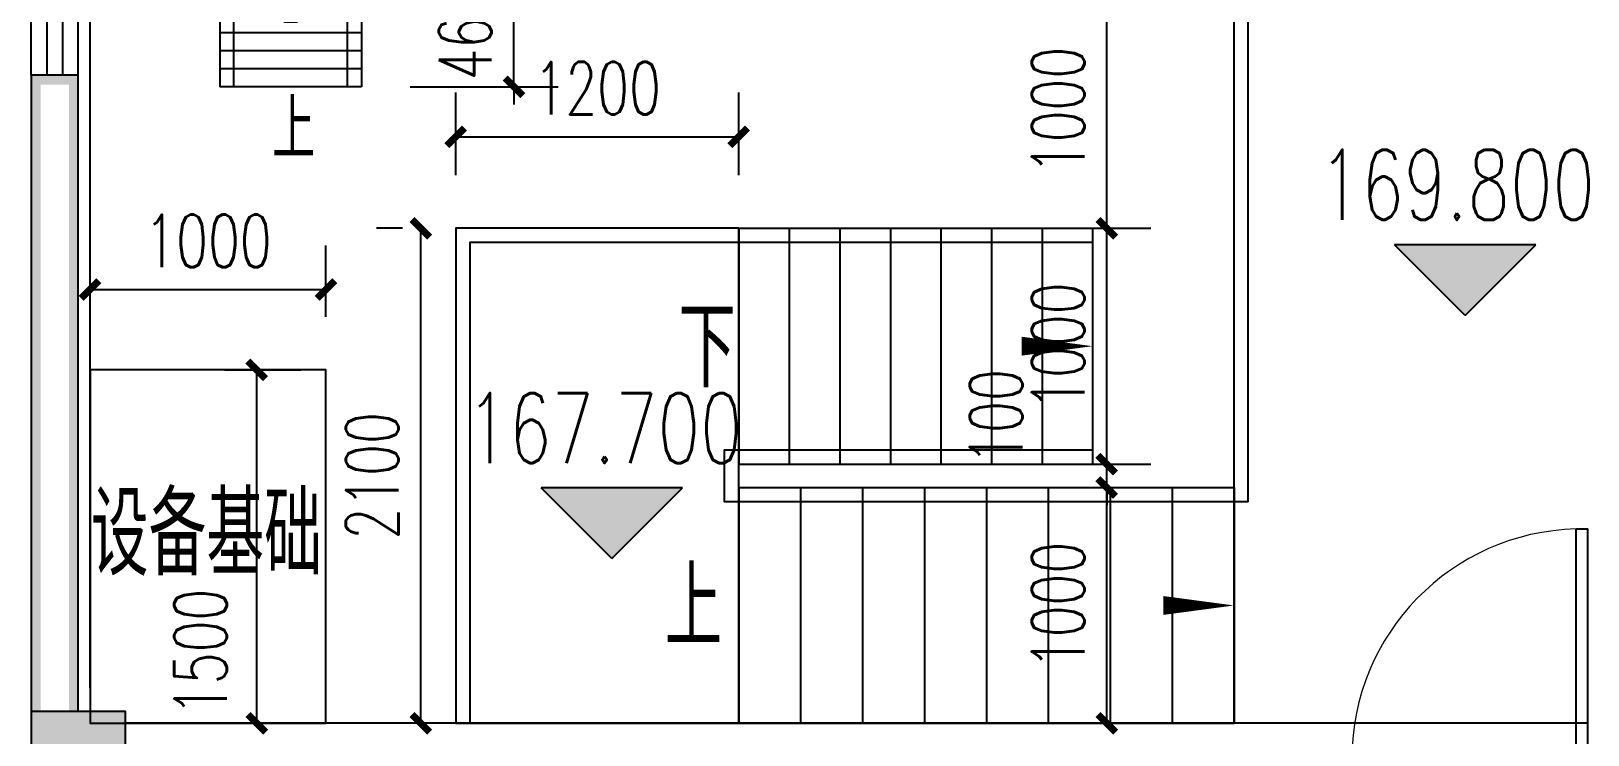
# Model space of a CAD drawing. Header units: millimetres. Extents: x -725 to 2274960, y -506 to 2980382.
# Drawn here: x 2013626 to 2020226, y 2669225 to 2672211 of the extents above; entities that cross this region are included whole.
import ezdxf

# ---------------------------------------------------------------- set-up
doc = ezdxf.new("R2010")
doc.units = ezdxf.units.MM
doc.header["$LTSCALE"] = 1000
for name, color, linetype in [('COLUMN', 4, 'Continuous'), ('DIM_ELEV', 3, 'Continuous'), ('DOOR_FIRE', 3, 'Continuous'), ('PUB_DIM', 3, 'Continuous'), ('PUB_HATCH', 8, 'Continuous'), ('PUB_WALL', 9, 'Continuous'), ('STAIR', 2, 'Continuous'), ('WALL', 4, 'Continuous'), ('WINDOW', 3, 'Continuous'), ('YHJ_剖面_梁板', 4, 'Continuous'), ('YHJ_引出、索引', 3, 'Continuous'), ('YHJ_立面_墙线中', 2, 'Continuous'), ('电缆沟', 7, 'Continuous'), ('附属构件', 6, 'Continuous')]:
    doc.layers.add(name, color=color, linetype=linetype)
doc.styles.add('_TCH_DIM', font='SIMPLEX', dxfattribs={"bigfont": 'GBCBIG'})
doc.styles.add('_TCH_DIM_T3', font='SIMPLEX', dxfattribs={"width": 0.705882, "bigfont": 'GBCBIG'})
doc.styles.add('tssdeng', font='tssdeng.shx', dxfattribs={"width": 0.7, "bigfont": 'hztxt.shx'})
doc.dimstyles.new('_TCH_ARCH&&75', dxfattribs={"dimtxt": 223.125, "dimasz": 75, "dimexe": 187.5, "dimexo": 225, "dimgap": 94.6875, "dimtad": 1, "dimdec": 0, "dimzin": 0, "dimdsep": 46, "dimtxsty": '_TCH_DIM_T3', "dimblk": 'ARCHTICK', "dimcen": 0.09, "dimclrt": 7, "dimazin": 2, "dimtfac": 1, "dimtdec": 0, "dimtix": 1, "dimtmove": 2, "dimatfit": 3, "dimfxl": 75, "dimtolj": 1, "dimtzin": 0, "dimarcsym": 0})

# ---------------------------------------------------------------- blocks, each defined once
blk = doc.blocks.new('_FZH')
blk.add_lwpolyline([(-0.5, -0.5), (0.5, -0.5), (0.5, 0.5), (-0.5, 0.5)], close=True)
at = {"layer": 'PUB_HATCH'}
blk.add_solid([(-0.5, -0.5), (0.5, -0.5), (-0.5, 0.5), (0.5, 0.5)], dxfattribs=at)
blk = doc.blocks.new('_ArchTick')
at = {"color": 0, "linetype": 'ByBlock', "const_width": 0.4}
blk.add_lwpolyline([(-0.5, -0.5), (0.5, 0.5)], dxfattribs=at)
blk = doc.blocks.new('*D486')
at = {"layer": 'Defpoints', "color": 0, "transparency": 16777216}
for p in [(2017676.5, 2672374.1), (2018186.5, 2672374.1), (2017676.5, 2671374.1)]:
    blk.add_point(p, dxfattribs=at)
at = {"layer": 'PUB_DIM', "color": 0, "lineweight": -2, "transparency": 16777216}
for p, q in [((2017901.5, 2672374.1), (2018374, 2672374.1)), ((2018186.5, 2671374.1), (2018186.5, 2672374.1)), ((2017901.5, 2671374.1), (2018374, 2671374.1))]:
    blk.add_line(p, q, dxfattribs=at)
at = {"layer": 'PUB_DIM', "color": 0, "lineweight": -2, "transparency": 16777216, "xscale": 75, "yscale": 75, "zscale": 75}
for p, rotation in [((2018186.5, 2672374.1), 90), ((2018186.5, 2671374.1), 270)]:
    blk.add_blockref('_ArchTick', p, dxfattribs=dict(at, rotation=rotation))
at = {"layer": 'PUB_DIM', "color": 7, "transparency": 16777216, "insert": (2017980.2, 2671874.1), "char_height": 223.12, "attachment_point": 5, "rotation": 90, "style": '_TCH_DIM_T3'}
blk.add_mtext('\\A1;1000', dxfattribs=at)
blk = doc.blocks.new('*D487')
at = {"layer": 'Defpoints', "color": 0, "transparency": 16777216}
for p in [(2017676.5, 2671374.1), (2018186.5, 2671374.1), (2017676.5, 2670374.1)]:
    blk.add_point(p, dxfattribs=at)
at = {"layer": 'PUB_DIM', "color": 0, "lineweight": -2, "transparency": 16777216}
for p, q in [((2017901.5, 2671374.1), (2018374, 2671374.1)), ((2018186.5, 2670374.1), (2018186.5, 2671374.1)), ((2017901.5, 2670374.1), (2018374, 2670374.1))]:
    blk.add_line(p, q, dxfattribs=at)
at = {"layer": 'PUB_DIM', "color": 0, "lineweight": -2, "transparency": 16777216, "xscale": 75, "yscale": 75, "zscale": 75}
for p, rotation in [((2018186.5, 2671374.1), 90), ((2018186.5, 2670374.1), 270)]:
    blk.add_blockref('_ArchTick', p, dxfattribs=dict(at, rotation=rotation))
at = {"layer": 'PUB_DIM', "color": 7, "transparency": 16777216, "insert": (2017980.2, 2670874.1), "char_height": 223.12, "attachment_point": 5, "rotation": 90, "style": '_TCH_DIM_T3'}
blk.add_mtext('\\A1;1000', dxfattribs=at)
blk = doc.blocks.new('*D488')
at = {"layer": 'Defpoints', "color": 0, "transparency": 16777216}
for p in [(2017676.5, 2670374.1), (2018186.5, 2670374.1), (2017676.5, 2670274.1)]:
    blk.add_point(p, dxfattribs=at)
at = {"layer": 'PUB_DIM', "color": 0, "lineweight": -2, "transparency": 16777216}
for p, q in [((2018186.5, 2670374.1), (2018186.5, 2670449.1)), ((2017901.5, 2670374.1), (2018374, 2670374.1)), ((2018186.5, 2670274.1), (2018186.5, 2670374.1)), ((2017901.5, 2670274.1), (2018374, 2670274.1)), ((2018186.5, 2670274.1), (2018186.5, 2670199.1))]:
    blk.add_line(p, q, dxfattribs=at)
at = {"layer": 'PUB_DIM', "color": 0, "lineweight": -2, "transparency": 16777216, "xscale": 75, "yscale": 75, "zscale": 75}
for p, rotation in [((2018186.5, 2670374.1), 270), ((2018186.5, 2670274.1), 90)]:
    blk.add_blockref('_ArchTick', p, dxfattribs=dict(at, rotation=rotation))
at = {"layer": 'PUB_DIM', "color": 7, "transparency": 16777216, "insert": (2017717.7, 2670574.1), "char_height": 223.12, "attachment_point": 5, "rotation": 90, "style": '_TCH_DIM_T3'}
blk.add_mtext('\\A1;100', dxfattribs=at)
blk = doc.blocks.new('*D489')
at = {"layer": 'Defpoints', "color": 0, "transparency": 16777216}
for p in [(2017676.5, 2670274.1), (2018186.5, 2670274.1), (2017676.5, 2669274.1)]:
    blk.add_point(p, dxfattribs=at)
at = {"layer": 'PUB_DIM', "color": 0, "lineweight": -2, "transparency": 16777216}
for p, q in [((2017901.5, 2670274.1), (2018374, 2670274.1)), ((2018186.5, 2669274.1), (2018186.5, 2670274.1)), ((2017901.5, 2669274.1), (2018374, 2669274.1))]:
    blk.add_line(p, q, dxfattribs=at)
at = {"layer": 'PUB_DIM', "color": 0, "lineweight": -2, "transparency": 16777216, "xscale": 75, "yscale": 75, "zscale": 75}
for p, rotation in [((2018186.5, 2670274.1), 90), ((2018186.5, 2669274.1), 270)]:
    blk.add_blockref('_ArchTick', p, dxfattribs=dict(at, rotation=rotation))
at = {"layer": 'PUB_DIM', "color": 7, "transparency": 16777216, "insert": (2017980.2, 2669774.1), "char_height": 223.12, "attachment_point": 5, "rotation": 90, "style": '_TCH_DIM_T3'}
blk.add_mtext('\\A1;1000', dxfattribs=at)
blk = doc.blocks.new('*D490')
at = {"layer": 'Defpoints', "color": 0, "transparency": 16777216}
for p in [(2014221.9, 2670774.1), (2014582.8, 2670774.1), (2014221.9, 2669274.1)]:
    blk.add_point(p, dxfattribs=at)
at = {"layer": 'PUB_DIM', "color": 0, "lineweight": -2, "transparency": 16777216}
for p, q in [((2014446.9, 2670774.1), (2014770.3, 2670774.1)), ((2014582.8, 2669274.1), (2014582.8, 2670774.1)), ((2014446.9, 2669274.1), (2014770.3, 2669274.1))]:
    blk.add_line(p, q, dxfattribs=at)
at = {"layer": 'PUB_DIM', "color": 0, "lineweight": -2, "transparency": 16777216, "xscale": 75, "yscale": 75, "zscale": 75}
for p, rotation in [((2014582.8, 2670774.1), 90), ((2014582.8, 2669274.1), 270)]:
    blk.add_blockref('_ArchTick', p, dxfattribs=dict(at, rotation=rotation))
at = {"layer": 'PUB_DIM', "color": 7, "transparency": 16777216, "insert": (2014344.5, 2669575.1), "char_height": 223.12, "attachment_point": 5, "rotation": 90, "style": '_TCH_DIM_T3'}
blk.add_mtext('\\A1;1500', dxfattribs=at)
blk = doc.blocks.new('*D491')
at = {"layer": 'Defpoints', "color": 0, "transparency": 16777216}
for p in [(2014876.5, 2671114.4), (2013876.5, 2670774.1), (2014876.5, 2670774.1)]:
    blk.add_point(p, dxfattribs=at)
at = {"layer": 'PUB_DIM', "color": 0, "lineweight": -2, "transparency": 16777216}
for p, q in [((2013876.5, 2670999.1), (2013876.5, 2671301.9)), ((2014876.5, 2670999.1), (2014876.5, 2671301.9)), ((2013876.5, 2671114.4), (2014876.5, 2671114.4))]:
    blk.add_line(p, q, dxfattribs=at)
at = {"layer": 'PUB_DIM', "color": 0, "lineweight": -2, "transparency": 16777216, "xscale": 75, "yscale": 75, "zscale": 75, "rotation": 180}
blk.add_blockref('_ArchTick', (2013876.5, 2671114.4), dxfattribs=at)
at = {"layer": 'PUB_DIM', "color": 0, "lineweight": -2, "transparency": 16777216, "xscale": 75, "yscale": 75, "zscale": 75}
blk.add_blockref('_ArchTick', (2014876.5, 2671114.4), dxfattribs=at)
at = {"layer": 'PUB_DIM', "color": 7, "transparency": 16777216, "insert": (2014376.5, 2671320.6), "char_height": 223.12, "attachment_point": 5, "style": '_TCH_DIM_T3'}
blk.add_mtext('\\A1;1000', dxfattribs=at)
blk = doc.blocks.new('*D492')
at = {"layer": 'Defpoints', "color": 0, "transparency": 16777216}
for p in [(2015008.4, 2672434.1), (2015673.3, 2672434.1), (2015008.4, 2671974.1)]:
    blk.add_point(p, dxfattribs=at)
at = {"layer": 'YHJ_引出、索引', "color": 0, "lineweight": -2, "transparency": 16777216}
for p, q in [((2015673.3, 2672434.1), (2015673.3, 2672509.1)), ((2015233.4, 2672434.1), (2015860.8, 2672434.1)), ((2015673.3, 2671974.1), (2015673.3, 2672434.1)), ((2015233.4, 2671974.1), (2015860.8, 2671974.1)), ((2015673.3, 2671974.1), (2015673.3, 2671899.1))]:
    blk.add_line(p, q, dxfattribs=at)
at = {"layer": 'YHJ_引出、索引', "color": 0, "lineweight": -2, "transparency": 16777216, "xscale": 75, "yscale": 75, "zscale": 75}
for p, rotation in [((2015673.3, 2672434.1), 270), ((2015673.3, 2671974.1), 90)]:
    blk.add_blockref('_ArchTick', p, dxfattribs=dict(at, rotation=rotation))
at = {"layer": 'YHJ_引出、索引', "color": 7, "transparency": 16777216, "insert": (2015467, 2672204.1), "char_height": 223.12, "attachment_point": 5, "rotation": 90, "style": '_TCH_DIM_T3'}
blk.add_mtext('\\A1;460', dxfattribs=at)
blk = doc.blocks.new('$DorLib2D$00000001')
for p, q in [((0.45, 0.975), (0.5, 0.975)), ((0.45, 0), (0.45, 0.975)), ((0.5, 0), (0.5, 0.975)), ((0.5, 0), (0.45, 0))]:
    blk.add_line(p, q)
at = {"lineweight": 13}
blk.add_arc((0.475, 0), 0.975, 91.46928, 180, dxfattribs=at)
blk = doc.blocks.new('$WINLIB2D$00000001')
at = {"color": 0}
for points in [[(-0.5, 0.5), (-0.5, -0.5)], [(-0.5, 0.5), (0.5, 0.5)], [(0.5, -0.5), (0.5, 0.5)], [(0.5, 0.1667), (-0.5, 0.1667)], [(0.5, -0.1667), (-0.5, -0.1667)], [(-0.5, -0.5), (0.5, -0.5)]]:
    blk.add_lwpolyline(points, dxfattribs=at)
blk = doc.blocks.new('*D550')
at = {"layer": 'Defpoints', "color": 0, "transparency": 16777216}
for p in [(2016626.5, 2671762.3), (2015426.5, 2671374.1), (2016626.5, 2671374.1)]:
    blk.add_point(p, dxfattribs=at)
at = {"layer": 'YHJ_引出、索引', "color": 0, "lineweight": -2, "transparency": 16777216}
for p, q in [((2015426.5, 2671599.1), (2015426.5, 2671949.8)), ((2016626.5, 2671599.1), (2016626.5, 2671949.8)), ((2015426.5, 2671762.3), (2016626.5, 2671762.3))]:
    blk.add_line(p, q, dxfattribs=at)
at = {"layer": 'YHJ_引出、索引', "color": 0, "lineweight": -2, "transparency": 16777216, "xscale": 75, "yscale": 75, "zscale": 75, "rotation": 180}
blk.add_blockref('_ArchTick', (2015426.5, 2671762.3), dxfattribs=at)
at = {"layer": 'YHJ_引出、索引', "color": 0, "lineweight": -2, "transparency": 16777216, "xscale": 75, "yscale": 75, "zscale": 75}
blk.add_blockref('_ArchTick', (2016626.5, 2671762.3), dxfattribs=at)
at = {"layer": 'YHJ_引出、索引', "color": 7, "transparency": 16777216, "insert": (2016026.5, 2671968.6), "char_height": 223.12, "attachment_point": 5, "style": '_TCH_DIM_T3'}
blk.add_mtext('\\A1;1200', dxfattribs=at)
blk = doc.blocks.new('*D551')
at = {"layer": 'Defpoints', "color": 0, "transparency": 16777216}
for p in [(2015278.6, 2671374.1), (2015426.5, 2671374.1), (2015426.5, 2669274.1)]:
    blk.add_point(p, dxfattribs=at)
at = {"layer": 'PUB_DIM', "color": 0, "lineweight": -2, "transparency": 16777216}
for p, q in [((2015201.5, 2671374.1), (2015091.1, 2671374.1)), ((2015278.6, 2669274.1), (2015278.6, 2671374.1)), ((2015201.5, 2669274.1), (2015091.1, 2669274.1))]:
    blk.add_line(p, q, dxfattribs=at)
at = {"layer": 'PUB_DIM', "color": 0, "lineweight": -2, "transparency": 16777216, "xscale": 75, "yscale": 75, "zscale": 75}
for p, rotation in [((2015278.6, 2671374.1), 90), ((2015278.6, 2669274.1), 270)]:
    blk.add_blockref('_ArchTick', p, dxfattribs=dict(at, rotation=rotation))
at = {"layer": 'PUB_DIM', "color": 7, "transparency": 16777216, "insert": (2015072.3, 2670324.1), "char_height": 223.12, "attachment_point": 5, "rotation": 90, "style": '_TCH_DIM_T3'}
blk.add_mtext('\\A1;2100', dxfattribs=at)

msp = doc.modelspace()

# ---------------------------------------------------------------- hatches: boundary and pattern name
at = {"layer": 'DIM_ELEV'}
for points in [[(2019706.5117, 2671004.6655), (2020006.5117, 2671304.6655), (2019406.5117, 2671304.6655)], [(2016088.5737, 2669972.9418), (2016388.5737, 2670272.9418), (2015788.5737, 2670272.9418)]]:
    msp.add_hatch(color=256, dxfattribs=at).paths.add_polyline_path(points)
at = {"layer": 'PUB_WALL'}
for points in [[(2013826.4951, 2672024.1286), (2013626.4951, 2672024.1286), (2013666.4951, 2671984.1286), (2013786.4951, 2671984.1286)], [(2013626.4951, 2669324.1286), (2013666.4951, 2669324.1286), (2013666.4951, 2671984.1286), (2013626.4951, 2672024.1286)], [(2013786.4951, 2669324.1286), (2013826.4951, 2669324.1286), (2013826.4951, 2672024.1286), (2013786.4951, 2671984.1286)], [(2014026.4951, 2669324.1286), (2013626.4951, 2669324.1286), (2013666.4951, 2669284.1286), (2013986.4951, 2669284.1286)], [(2013626.4951, 2669324.1286), (2013626.4951, 2668924.1286), (2013666.4951, 2668964.1286), (2013666.4951, 2669284.1286)], [(2014026.4951, 2668924.1286), (2014026.4951, 2669324.1286), (2013986.4951, 2669284.1286), (2013986.4951, 2668964.1286)]]:
    msp.add_hatch(color=256, dxfattribs=at).paths.add_polyline_path(points)

# ---------------------------------------------------------------- linework, layer by layer
at = {"layer": 'DIM_ELEV'}
for p, q in [((2019706.5117, 2671004.6655), (2019406.5117, 2671304.6655)), ((2020006.5117, 2671304.6655), (2019406.5117, 2671304.6655)), ((2019706.5117, 2671004.6655), (2020006.5117, 2671304.6655)), ((2016088.5737, 2669972.9418), (2015788.5737, 2670272.9418)), ((2016388.5737, 2670272.9418), (2015788.5737, 2670272.9418)), ((2016088.5737, 2669972.9418), (2016388.5737, 2670272.9418))]:
    msp.add_line(p, q, dxfattribs=at)
at = {"layer": 'STAIR'}
for p, q in [((2014426.4951, 2672434.1486), (2014426.4951, 2671974.1286)), ((2015026.4951, 2672434.1486), (2015026.4951, 2671974.1286)), ((2015026.4951, 2672204.1386), (2014426.4951, 2672204.1386)), ((2015026.4951, 2672127.4686), (2014426.4951, 2672127.4686)), ((2015026.4951, 2672050.7986), (2014426.4951, 2672050.7986)), ((2015026.4951, 2671974.1286), (2014426.4951, 2671974.1286)), ((2016626.4951, 2671374.1286), (2018126.5251, 2671374.1286)), ((2016626.4951, 2671374.1286), (2016626.4951, 2670374.1286)), ((2016840.7851, 2671374.1286), (2016840.7851, 2670374.1286)), ((2017055.0751, 2671374.1286), (2017055.0751, 2670374.1286)), ((2017269.3651, 2671374.1286), (2017269.3651, 2670374.1286)), ((2017483.6551, 2671374.1286), (2017483.6551, 2670374.1286)), ((2017697.9451, 2671374.1286), (2017697.9451, 2670374.1286)), ((2017912.2351, 2671374.1286), (2017912.2351, 2670374.1286)), ((2018126.5251, 2671374.1286), (2018126.5251, 2670374.1286)), ((2016626.4951, 2670374.1286), (2018126.5251, 2670374.1286)), ((2016626.4951, 2670274.1286), (2018726.4951, 2670274.1286)), ((2016626.4951, 2670274.1286), (2016626.4951, 2669274.1286)), ((2016888.9951, 2670274.1286), (2016888.9951, 2669274.1286)), ((2017151.4951, 2670274.1286), (2017151.4951, 2669274.1286)), ((2017413.9951, 2670274.1286), (2017413.9951, 2669274.1286)), ((2017676.4951, 2670274.1286), (2017676.4951, 2669274.1286)), ((2017938.9951, 2670274.1286), (2017938.9951, 2669274.1286)), ((2018201.4951, 2670274.1286), (2018201.4951, 2669274.1286)), ((2018463.9951, 2670274.1286), (2018463.9951, 2669274.1286)), ((2018726.4951, 2670274.1286), (2018726.4951, 2669274.1286)), ((2016626.4951, 2669274.1286), (2018726.4951, 2669274.1286))]:
    msp.add_line(p, q, dxfattribs=at)
at = {"layer": 'WALL'}
for p, q in [((2013826.4951, 2672024.1286), (2013626.4951, 2672024.1286)), ((2013626.4951, 2672024.1286), (2013626.4951, 2669324.1286)), ((2013826.4951, 2669324.1286), (2013826.4951, 2672024.1286))]:
    msp.add_line(p, q, dxfattribs=at)
for points in [[(2018726.4951, 2669274.1286), (2018726.4951, 2680674.1286)], [(2013876.4951, 2669424.1286), (2013876.4951, 2674924.1286)], [(2020226.4951, 2669274.1286), (2014026.4951, 2669274.1286)]]:
    msp.add_lwpolyline(points, dxfattribs=at)
msp.add_lwpolyline([(2013876.4951, 2670774.1286), (2013876.4951, 2669274.1286), (2014876.4951, 2669274.1286), (2014876.4951, 2670774.1286)], close=True, dxfattribs=at)
at = {"layer": 'YHJ_剖面_梁板'}
msp.add_lwpolyline([(2016626.4951, 2669274.1286), (2016626.4951, 2671374.1286), (2015426.4951, 2671374.1286), (2015426.4951, 2669274.1286)], close=True, dxfattribs=at)
at = {"layer": 'YHJ_引出、索引'}
for points in [[(2014726.4951, 2672010.6866, 0, 0, 0), (2014726.4951, 2672470.7066, 0, 60, 0), (2014726.4951, 2672245.7066, 0, 0, 0)], [(2016665.5215, 2670874.1286, 0, 0, 0), (2018126.5251, 2670874.1286, 0, 80, 0), (2017826.5251, 2670874.1286, 0, 0, 0)], [(2016626.4951, 2669774.1286, 0, 0, 0), (2018726.4951, 2669774.1286, 0, 80, 0), (2018426.4951, 2669774.1286, 0, 0, 0)]]:
    msp.add_lwpolyline(points, format="xyseb", dxfattribs=at)
at = {"layer": 'YHJ_立面_墙线中'}
msp.add_lwpolyline([(2018726.4951, 2670274.1286), (2018726.4951, 2680674.1286)], dxfattribs=at)
at = {"layer": '附属构件'}
for points in [[(2014486.4951, 2671974.1286), (2014486.4951, 2677674.1486), (2015486.5151, 2677674.1486)], [(2018786.4951, 2670214.1286), (2018786.4951, 2677174.1286)], [(2014966.4951, 2673394.1486), (2014966.4951, 2671974.1286)], [(2018126.5251, 2671313.3546), (2015486.4951, 2671313.3546), (2015486.4951, 2669274.1286)], [(2018786.4951, 2670214.1286), (2016926.4951, 2670214.1286), (2016566.4951, 2670214.1286), (2016566.4951, 2670434.1286), (2018126.5251, 2670434.1286)]]:
    msp.add_lwpolyline(points, dxfattribs=at)

# ---------------------------------------------------------------- block references
at = {"layer": 'COLUMN', "xscale": 400, "yscale": 400, "zscale": 400}
msp.add_blockref('_FZH', (2013826.4951, 2669124.1286), dxfattribs=at)
at = {"layer": 'DOOR_FIRE', "xscale": 1000, "yscale": 1000, "zscale": 200}
msp.add_blockref('$DorLib2D$00000001', (2019726.4951, 2669124.1286), dxfattribs=at)
at = {"layer": 'WINDOW', "xscale": 1800, "yscale": -200, "zscale": 200, "rotation": 90}
msp.add_blockref('$WINLIB2D$00000001', (2013726.4951, 2672924.1286), dxfattribs=at)

# ---------------------------------------------------------------- texts
at = {"layer": 'DIM_ELEV', "color": 7, "style": '_TCH_DIM', "width": 0.705882}
for s, p in [('169.800', (2019086.5117, 2671409.6655)), ('167.700', (2015472.5737, 2670377.9418))]:
    msp.add_text(s, height=297.5, dxfattribs=at).set_placement(p)
at = {"layer": 'YHJ_引出、索引', "color": 7, "style": '_TCH_DIM'}
for s, height, p in [('上', 253.1915, (2014648.3036, 2671669.4366)), ('下', 337.5887, (2016370.6278, 2670699.1286)), ('上', 337.5887, (2016312.9844, 2669599.1286))]:
    msp.add_text(s, height=height, dxfattribs=at).set_placement(p)
at = {"layer": '电缆沟', "ltscale": 1.5, "style": 'tssdeng', "width": 0.7}
msp.add_text('设备基础', height=350, dxfattribs=at).set_placement((2013879.4684, 2669901.8059))

# ---------------------------------------------------------------- dimensions: what is measured, and where the dimension line sits
at = {"layer": 'PUB_DIM'}
for p1, p2, distance, picture, middle in [((2017676.4951, 2671374.1286), (2017676.4951, 2672374.1286), -509.9915, '*D486', (2017980.2366, 2671874.1286)), ((2013876.4951, 2670774.1286), (2014876.4951, 2670774.1286), 340.2357, '*D491', (2014376.4951, 2671320.6143)), ((2015426.4951, 2669274.1286), (2015426.4951, 2671374.1286), 147.9413, '*D551', (2015072.3038, 2670324.1286)), ((2017676.4951, 2670374.1286), (2017676.4951, 2671374.1286), -509.9915, '*D487', (2017980.2366, 2670874.1286)), ((2017676.4951, 2669274.1286), (2017676.4951, 2670274.1286), -509.9915, '*D489', (2017980.2366, 2669774.1286))]:
    dim = msp.add_aligned_dim(p1=p1, p2=p2, distance=distance, dimstyle='_TCH_ARCH&&75', dxfattribs=at)
    dim.commit()
    dim.dimension.update_dxf_attribs({"geometry": picture, "text_midpoint": middle})
for base, p1, p2, picture, middle in [((2014582.7815, 2670774.1286), (2014221.9405, 2669274.1286), (2014221.9405, 2670774.1286), '*D490', (2014344.4538, 2669575.0722)), ((2018186.4866, 2670374.1286), (2017676.4951, 2670274.1286), (2017676.4951, 2670374.1286), '*D488', (2017717.7366, 2670574.1286))]:
    dim = msp.add_linear_dim(base=base, p1=p1, p2=p2, angle=90, dimstyle='_TCH_ARCH&&75', dxfattribs=at)
    dim.commit()
    dim.dimension.update_dxf_attribs({"geometry": picture, "text_midpoint": middle, "dimtype": 161})
at = {"layer": 'YHJ_引出、索引'}
for p1, p2, distance, picture, middle in [((2015008.4312, 2671974.1286), (2015008.4312, 2672434.1486), -664.8581, '*D492', (2015467.0393, 2672204.1386)), ((2015426.4951, 2671374.1286), (2016626.4951, 2671374.1286), 388.2195, '*D550', (2016026.4951, 2671968.5981))]:
    dim = msp.add_aligned_dim(p1=p1, p2=p2, distance=distance, dimstyle='_TCH_ARCH&&75', dxfattribs=at)
    dim.commit()
    dim.dimension.update_dxf_attribs({"geometry": picture, "text_midpoint": middle})

doc.saveas('drawing.dxf')
